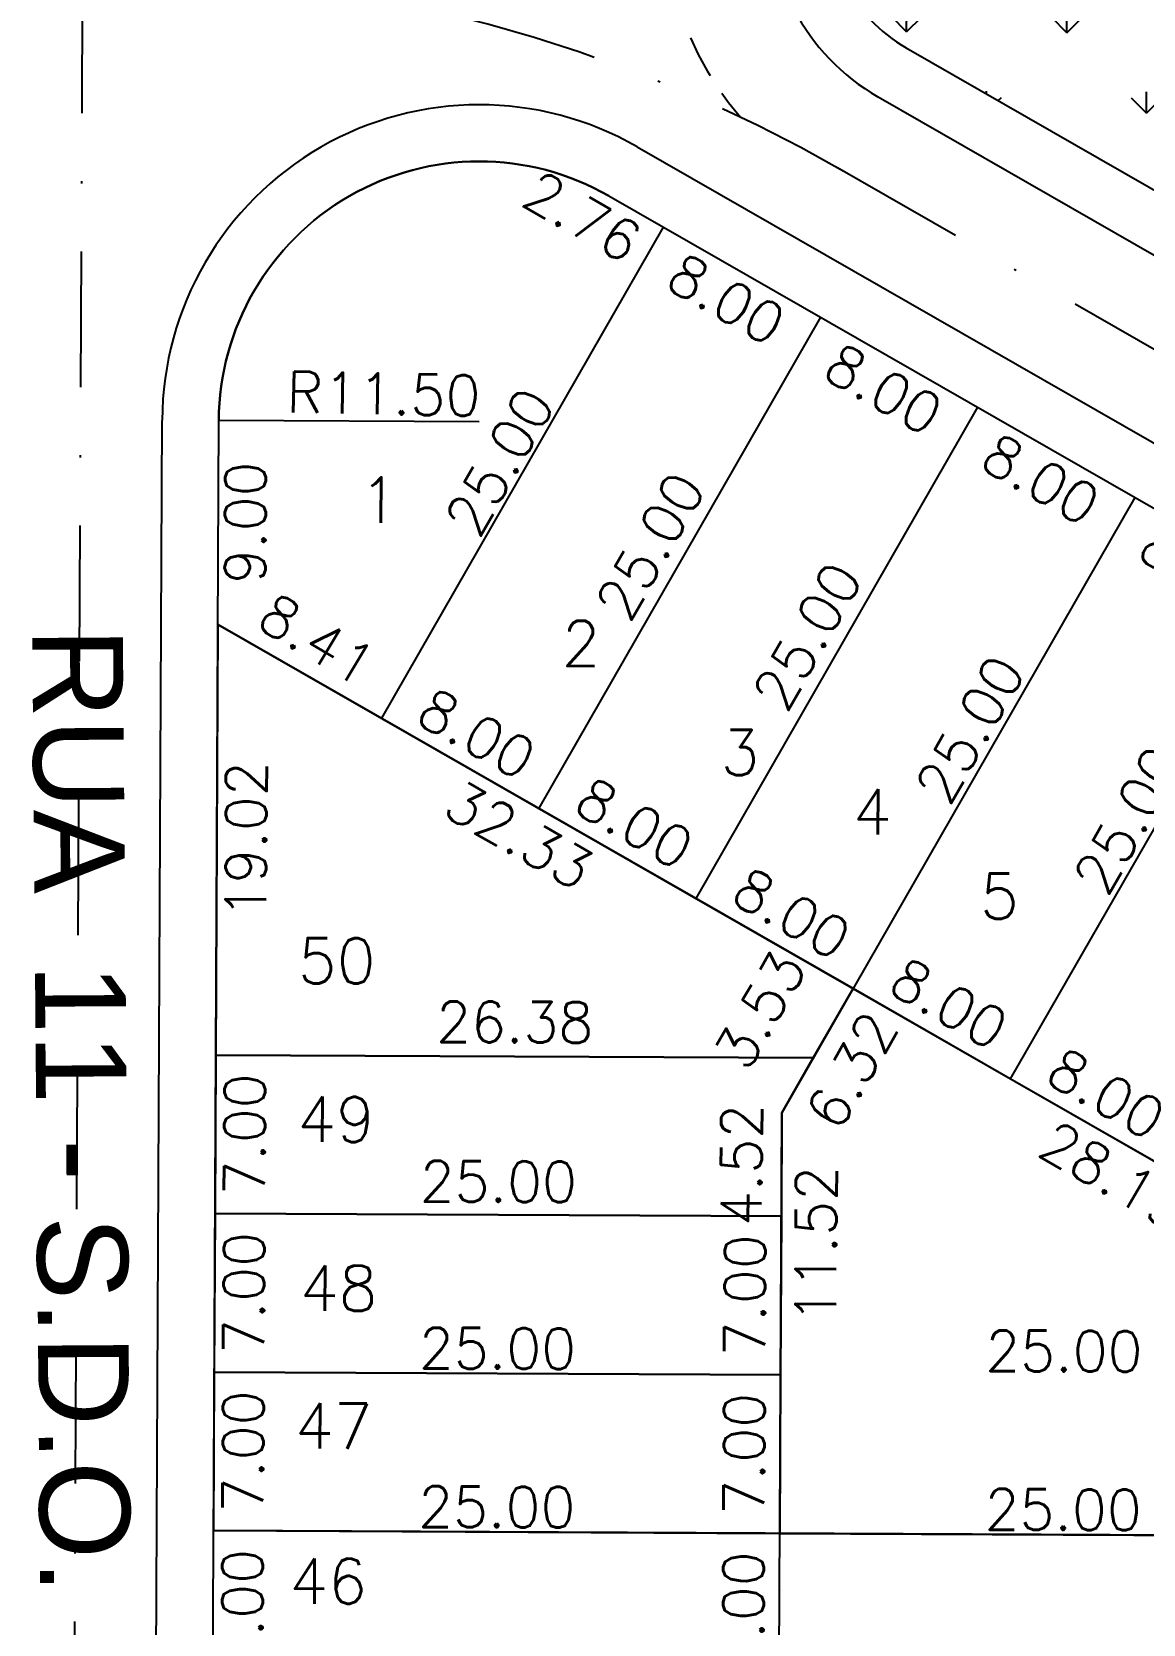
# Model space of a CAD drawing. Header units: millimetres. Extents: x -4430026 to 4783824, y 584 to 9593110.
# Drawn here: x 2245.4 to 2294.4, y 1645.1 to 1715.4 of the extents above; entities that cross this region are included whole.
import ezdxf
from ezdxf.enums import TextEntityAlignment as Align

# ---------------------------------------------------------------- set-up
doc = ezdxf.new("R2010")
doc.units = ezdxf.units.MM
doc.linetypes.add('DASHDOT', pattern=[1, 0.5, -0.25, 0, -0.25])
doc.linetypes.add('HIDDEN2', pattern=[0.1875, 0.125, -0.0625])
for name, color, linetype in [('BOUNDARY LOTES', 2, 'Continuous'), ('BOUNDARY VERDES', 92, 'Continuous'), ('Calçada', 1, 'Continuous'), ('Cota', 8, 'Continuous'), ('COTAS', 8, 'Continuous'), ('curvas', 4, 'Continuous'), ('Lotes', 2, 'Continuous'), ('Nomes de Ruas', 3, 'Continuous'), ('Numero de lotes', 5, 'Continuous'), ('Projeção', 8, 'HIDDEN2'), ('QUADRA', 4, 'Continuous')]:
    doc.layers.add(name, color=color, linetype=linetype)
doc.styles.add('arcad1', font='romans.shx')
doc.styles.add('ARIAL', font='arial.ttf', dxfattribs={"height": 0.25})
doc.styles.add('ROMANS', font='romans.shx')
doc.dimstyles.new('BOLA100', dxfattribs={"dimscale": 0, "dimtxt": 1.9, "dimasz": 0.18, "dimexe": 0.18, "dimexo": 0.063, "dimgap": 0, "dimtad": 1, "dimzin": 4, "dimdsep": 46, "dimtxsty": 'ROMANS', "dimcen": 0.09, "dimse1": 1, "dimse2": 1, "dimsd1": 1, "dimsd2": 1, "dimclrt": 256, "dimaunit": 1, "dimadec": 4, "dimazin": 0, "dimtfac": 1.2, "dimtix": 1, "dimtmove": 2, "dimatfit": 3, "dimfxl": 1, "dimtvp": 2, "dimtolj": 1, "dimtzin": 4, "dimarcsym": 0})
doc.dimstyles.get("Standard").update_dxf_attribs({"dimtxt": 0.18, "dimasz": 0.18, "dimexe": 0.18, "dimexo": 0.0625, "dimgap": 0.09, "dimtad": 0, "dimtih": 1, "dimtoh": 1, "dimdec": 4, "dimzin": 0, "dimdsep": 46, "dimtxsty": 'Standard', "dimcen": 0.09, "dimadec": 0, "dimazin": 0, "dimtfac": 1, "dimtdec": 4, "dimtofl": 0, "dimtmove": 0, "dimatfit": 3, "dimfxl": 1, "dimtolj": 1, "dimtzin": 0, "dimarcsym": 0})

# ---------------------------------------------------------------- blocks, each defined once
blk = doc.blocks.new('*D14070')
at = {"layer": 'DEFPOINTS', "color": 0, "linetype": 'ByBlock'}
for p in [(2247.539, 1697.383), (2246.633, 1506.112), (2248.635, 1506.103)]:
    blk.add_point(p, dxfattribs=at)
at = {"layer": 'COTAS', "linetype": 'ByBlock', "insert": (2248.138, 1601.743), "char_height": 1.9, "attachment_point": 5, "rotation": 89.72858, "style": 'ROMANS'}
blk.add_mtext('\\A1;191.27', dxfattribs=at)
blk = doc.blocks.new('*D14356')
at = {"layer": 'DEFPOINTS', "color": 0, "linetype": 'ByBlock'}
for p in [(2280.763, 1708.477), (2279.476, 1706.182), (2326.924, 1682.598)]:
    blk.add_point(p, dxfattribs=at)
at = {"layer": 'COTAS', "linetype": 'ByBlock', "insert": (2303.021, 1694.071), "char_height": 1.9, "attachment_point": 5, "rotation": 330.72385, "style": 'ROMANS'}
blk.add_mtext('\\A1;52.92', dxfattribs=at)
blk = doc.blocks.new('*D10527')
at = {"layer": 'DEFPOINTS', "color": 0}
for p in [(2273.346, 1706.643), (2260.908, 1684.956), (2262.948, 1683.787)]:
    blk.add_point(p, dxfattribs=at)
at = {"layer": 'Cota', "color": 41, "insert": (2266.043, 1696.421), "char_height": 1.8, "attachment_point": 5, "rotation": 60.16598, "style": 'ROMANS'}
blk.add_mtext('\\A1;25.00', dxfattribs=at)
blk = doc.blocks.new('*D10528')
at = {"layer": 'DEFPOINTS', "color": 0}
for p in [(2253.601, 1689.403), (2260.824, 1685.097), (2259.761, 1683.314)]:
    blk.add_point(p, dxfattribs=at)
at = {"layer": 'Cota', "color": 41, "insert": (2257.993, 1688.559), "char_height": 1.8, "attachment_point": 5, "rotation": 329.19887, "style": 'ROMANS'}
blk.add_mtext('\\A1;8.41', dxfattribs=at)
blk = doc.blocks.new('*D10529')
at = {"layer": 'DEFPOINTS', "color": 0}
for p in [(2260.824, 1685.097), (2267.764, 1681.118), (2266.749, 1679.311)]:
    blk.add_point(p, dxfattribs=at)
at = {"layer": 'Cota', "color": 41, "insert": (2265.026, 1684.409), "char_height": 1.8, "attachment_point": 5, "rotation": 330.66354, "style": 'ROMANS'}
blk.add_mtext('\\A1;8.00', dxfattribs=at)
blk = doc.blocks.new('*D10530')
at = {"layer": 'DEFPOINTS', "color": 0}
for p in [(2253.477, 1663.221), (2278.477, 1663.102), (2278.467, 1660.976)]:
    blk.add_point(p, dxfattribs=at)
at = {"layer": 'Cota', "color": 41, "insert": (2265.984, 1664.635), "char_height": 1.8, "attachment_point": 5, "rotation": 359.72858, "style": 'ROMANS'}
blk.add_mtext('\\A1;25.00', dxfattribs=at)
blk = doc.blocks.new('*D10531')
at = {"layer": 'DEFPOINTS', "color": 0}
for p in [(2267.764, 1681.118), (2274.704, 1677.138), (2273.673, 1675.34)]:
    blk.add_point(p, dxfattribs=at)
at = {"layer": 'COTAS', "color": 41, "insert": (2271.994, 1680.453), "char_height": 1.8, "attachment_point": 5, "rotation": 330.16598, "style": 'ROMANS'}
blk.add_mtext('\\A1;8.00', dxfattribs=at)
blk = doc.blocks.new('*D10532')
at = {"layer": 'DEFPOINTS', "color": 0}
for p in [(2274.704, 1677.138), (2281.643, 1673.158), (2280.613, 1671.36)]:
    blk.add_point(p, dxfattribs=at)
at = {"layer": 'COTAS', "color": 41, "insert": (2278.934, 1676.473), "char_height": 1.8, "attachment_point": 5, "rotation": 330.16598, "style": 'ROMANS'}
blk.add_mtext('\\A1;8.00', dxfattribs=at)
blk = doc.blocks.new('*D10533')
at = {"layer": 'DEFPOINTS', "color": 0}
for p in [(2281.643, 1673.158), (2288.583, 1669.178), (2287.552, 1667.38)]:
    blk.add_point(p, dxfattribs=at)
at = {"layer": 'COTAS', "color": 41, "insert": (2285.873, 1672.493), "char_height": 1.8, "attachment_point": 5, "rotation": 330.16598, "style": 'ROMANS'}
blk.add_mtext('\\A1;8.00', dxfattribs=at)
blk = doc.blocks.new('*D10534')
at = {"layer": 'DEFPOINTS', "color": 0}
for p in [(2288.583, 1669.178), (2295.523, 1665.198), (2294.492, 1663.4)]:
    blk.add_point(p, dxfattribs=at)
at = {"layer": 'COTAS', "color": 41, "insert": (2292.813, 1668.513), "char_height": 1.8, "attachment_point": 5, "rotation": 330.16598, "style": 'ROMANS'}
blk.add_mtext('\\A1;8.00', dxfattribs=at)
blk = doc.blocks.new('*D10538')
at = {"layer": 'DEFPOINTS', "color": 0}
for p in [(2253.6, 1689.24), (2253.51, 1670.221), (2258.4, 1670.197)]:
    blk.add_point(p, dxfattribs=at)
at = {"layer": 'COTAS', "color": 41, "insert": (2254.845, 1679.724), "char_height": 1.8, "attachment_point": 5, "rotation": 89.72858, "style": 'ROMANS'}
blk.add_mtext('\\A1;19.02', dxfattribs=at)
blk = doc.blocks.new('*D10539')
at = {"layer": 'DEFPOINTS', "color": 0}
for p in [(2253.51, 1670.221), (2253.477, 1663.221), (2258.367, 1663.198)]:
    blk.add_point(p, dxfattribs=at)
at = {"layer": 'COTAS', "color": 41, "insert": (2254.783, 1666.715), "char_height": 1.8, "attachment_point": 5, "rotation": 89.72858, "style": 'ROMANS'}
blk.add_mtext('\\A1;7.00', dxfattribs=at)
blk = doc.blocks.new('*D10540')
at = {"layer": 'DEFPOINTS', "color": 0}
for p in [(2253.477, 1663.221), (2253.444, 1656.221), (2258.333, 1656.198)]:
    blk.add_point(p, dxfattribs=at)
at = {"layer": 'COTAS', "color": 41, "insert": (2254.75, 1659.715), "char_height": 1.8, "attachment_point": 5, "rotation": 89.72858, "style": 'ROMANS'}
blk.add_mtext('\\A1;7.00', dxfattribs=at)
blk = doc.blocks.new('*D10541')
at = {"layer": 'DEFPOINTS', "color": 0}
for p in [(2253.444, 1656.221), (2253.411, 1649.221), (2258.3, 1649.198)]:
    blk.add_point(p, dxfattribs=at)
at = {"layer": 'COTAS', "color": 41, "insert": (2254.717, 1652.715), "char_height": 1.8, "attachment_point": 5, "rotation": 89.72858, "style": 'ROMANS'}
blk.add_mtext('\\A1;7.00', dxfattribs=at)
blk = doc.blocks.new('*D10542')
at = {"layer": 'DEFPOINTS', "color": 0}
for p in [(2253.411, 1649.221), (2253.378, 1642.221), (2258.267, 1642.198)]:
    blk.add_point(p, dxfattribs=at)
at = {"layer": 'COTAS', "color": 41, "insert": (2254.684, 1645.715), "char_height": 1.8, "attachment_point": 5, "rotation": 89.72858, "style": 'ROMANS'}
blk.add_mtext('\\A1;7.00', dxfattribs=at)
blk = doc.blocks.new('*D10559')
at = {"layer": 'DEFPOINTS', "color": 0}
for p in [(2253.6, 1689.24), (2281.643, 1673.158), (2279.124, 1668.764)]:
    blk.add_point(p, dxfattribs=at)
at = {"layer": 'COTAS', "color": 41, "insert": (2266.893, 1679.928), "char_height": 1.8, "attachment_point": 5, "rotation": 330.16598, "style": 'ROMANS'}
blk.add_mtext('\\A1;32.33', dxfattribs=at)
blk = doc.blocks.new('*D10560')
at = {"layer": 'DEFPOINTS', "color": 0}
for p in [(2253.51, 1670.221), (2279.887, 1670.096), (2279.878, 1668.014)]:
    blk.add_point(p, dxfattribs=at)
at = {"layer": 'COTAS', "color": 41, "insert": (2266.706, 1671.676), "char_height": 1.8, "attachment_point": 5, "rotation": 359.72858, "style": 'ROMANS'}
blk.add_mtext('\\A1;26.38', dxfattribs=at)
blk = doc.blocks.new('*D10561')
at = {"layer": 'DEFPOINTS', "color": 0}
for p in [(2281.643, 1673.158), (2286.277, 1670.5), (2278.498, 1667.674)]:
    blk.add_point(p, dxfattribs=at)
at = {"layer": 'COTAS', "color": 41, "insert": (2281.582, 1669.549), "char_height": 1.8, "attachment_point": 5, "rotation": 60.16598, "style": 'ROMANS'}
blk.add_mtext('\\A1;6.32', dxfattribs=at)
blk = doc.blocks.new('*D10562')
at = {"layer": 'DEFPOINTS', "color": 0}
for p in [(2281.681, 1673.224), (2306.093, 1659.136), (2303.55, 1654.728)]:
    blk.add_point(p, dxfattribs=at)
at = {"layer": 'COTAS', "color": 41, "insert": (2293.143, 1664.89), "char_height": 1.8, "attachment_point": 5, "rotation": 330.01166, "style": 'ROMANS'}
blk.add_mtext('\\A1;28.19', dxfattribs=at)
blk = doc.blocks.new('*D10563')
at = {"layer": 'DEFPOINTS', "color": 0}
for p in [(2278.498, 1667.623), (2278.477, 1663.102), (2280.299, 1663.094)]:
    blk.add_point(p, dxfattribs=at)
at = {"layer": 'COTAS', "color": 41, "insert": (2276.71, 1665.371), "char_height": 1.8, "attachment_point": 5, "rotation": 89.72858, "style": 'ROMANS'}
blk.add_mtext('\\A1;4.52', dxfattribs=at)
blk = doc.blocks.new('*D10564')
at = {"layer": 'DEFPOINTS', "color": 0}
for p in [(2278.498, 1667.623), (2278.444, 1656.102), (2283.578, 1656.078)]:
    blk.add_point(p, dxfattribs=at)
at = {"layer": 'COTAS', "color": 41, "insert": (2280.005, 1661.855), "char_height": 1.8, "attachment_point": 5, "rotation": 89.72858, "style": 'ROMANS'}
blk.add_mtext('\\A1;11.52', dxfattribs=at)
blk = doc.blocks.new('*D10565')
at = {"layer": 'DEFPOINTS', "color": 0}
for p in [(2278.477, 1663.102), (2278.444, 1656.102), (2280.449, 1656.093)]:
    blk.add_point(p, dxfattribs=at)
at = {"layer": 'COTAS', "color": 41, "insert": (2276.865, 1659.61), "char_height": 1.8, "attachment_point": 5, "rotation": 89.72858, "style": 'ROMANS'}
blk.add_mtext('\\A1;7.00', dxfattribs=at)
blk = doc.blocks.new('*D10566')
at = {"layer": 'DEFPOINTS', "color": 0}
for p in [(2278.444, 1656.102), (2278.41, 1649.102), (2280.415, 1649.093)]:
    blk.add_point(p, dxfattribs=at)
at = {"layer": 'COTAS', "color": 41, "insert": (2276.832, 1652.61), "char_height": 1.8, "attachment_point": 5, "rotation": 89.72858, "style": 'ROMANS'}
blk.add_mtext('\\A1;7.00', dxfattribs=at)
blk = doc.blocks.new('*D10567')
at = {"layer": 'DEFPOINTS', "color": 0}
for p in [(2278.41, 1649.102), (2278.377, 1642.103), (2280.382, 1642.093)]:
    blk.add_point(p, dxfattribs=at)
at = {"layer": 'COTAS', "color": 41, "insert": (2276.799, 1645.61), "char_height": 1.8, "attachment_point": 5, "rotation": 89.72858, "style": 'ROMANS'}
blk.add_mtext('\\A1;7.00', dxfattribs=at)
blk = doc.blocks.new('*D10621')
at = {"layer": 'DEFPOINTS', "color": 0}
for p in [(2253.406, 1648.202), (2278.406, 1648.084), (2278.399, 1646.608)]:
    blk.add_point(p, dxfattribs=at)
at = {"layer": 'Cota', "color": 41, "insert": (2265.916, 1650.267), "char_height": 1.8, "attachment_point": 5, "rotation": 359.72858, "style": 'ROMANS'}
blk.add_mtext('\\A1;25.00', dxfattribs=at)
blk = doc.blocks.new('*D10622')
at = {"layer": 'DEFPOINTS', "color": 0}
for p in [(2278.406, 1648.084), (2303.405, 1647.965), (2303.398, 1646.49)]:
    blk.add_point(p, dxfattribs=at)
at = {"layer": 'Cota', "color": 41, "insert": (2290.916, 1650.149), "char_height": 1.8, "attachment_point": 5, "rotation": 359.72858, "style": 'ROMANS'}
blk.add_mtext('\\A1;25.00', dxfattribs=at)
blk = doc.blocks.new('*D10623')
at = {"layer": 'DEFPOINTS', "color": 0}
for p in [(2253.439, 1655.202), (2278.439, 1655.084), (2278.432, 1653.608)]:
    blk.add_point(p, dxfattribs=at)
at = {"layer": 'Cota', "color": 41, "insert": (2265.949, 1657.267), "char_height": 1.8, "attachment_point": 5, "rotation": 359.72858, "style": 'ROMANS'}
blk.add_mtext('\\A1;25.00', dxfattribs=at)
blk = doc.blocks.new('*D10624')
at = {"layer": 'DEFPOINTS', "color": 0}
for p in [(2278.439, 1655.084), (2303.439, 1654.965), (2303.432, 1653.49)]:
    blk.add_point(p, dxfattribs=at)
at = {"layer": 'Cota', "color": 41, "insert": (2290.949, 1657.149), "char_height": 1.8, "attachment_point": 5, "rotation": 359.72858, "style": 'ROMANS'}
blk.add_mtext('\\A1;25.00', dxfattribs=at)
blk = doc.blocks.new('*D10731')
at = {"layer": 'DEFPOINTS', "color": 0}
for p in [(2273.261, 1706.784), (2280.201, 1702.804), (2277.725, 1698.487)]:
    blk.add_point(p, dxfattribs=at)
at = {"layer": 'COTAS', "color": 41, "insert": (2276.046, 1703.6), "char_height": 1.8, "attachment_point": 5, "rotation": 330.16598, "style": 'ROMANS'}
blk.add_mtext('\\A1;8.00', dxfattribs=at)
blk = doc.blocks.new('*D10732')
at = {"layer": 'DEFPOINTS', "color": 0}
for p in [(2280.201, 1702.804), (2287.141, 1698.824), (2284.665, 1694.507)]:
    blk.add_point(p, dxfattribs=at)
at = {"layer": 'COTAS', "color": 41, "insert": (2282.986, 1699.62), "char_height": 1.8, "attachment_point": 5, "rotation": 330.16598, "style": 'ROMANS'}
blk.add_mtext('\\A1;8.00', dxfattribs=at)
blk = doc.blocks.new('*D10733')
at = {"layer": 'DEFPOINTS', "color": 0}
for p in [(2287.141, 1698.824), (2294.081, 1694.844), (2291.605, 1690.527)]:
    blk.add_point(p, dxfattribs=at)
at = {"layer": 'COTAS', "color": 41, "insert": (2289.926, 1695.64), "char_height": 1.8, "attachment_point": 5, "rotation": 330.16598, "style": 'ROMANS'}
blk.add_mtext('\\A1;8.00', dxfattribs=at)
blk = doc.blocks.new('*D10734')
at = {"layer": 'DEFPOINTS', "color": 0}
for p in [(2294.081, 1694.844), (2301.02, 1690.865), (2298.544, 1686.547)]:
    blk.add_point(p, dxfattribs=at)
at = {"layer": 'COTAS', "color": 41, "insert": (2296.865, 1691.66), "char_height": 1.8, "attachment_point": 5, "rotation": 330.16598, "style": 'ROMANS'}
blk.add_mtext('\\A1;8.00', dxfattribs=at)
blk = doc.blocks.new('*D10736')
at = {"layer": 'DEFPOINTS', "color": 0}
for p in [(2253.643, 1698.238), (2253.6, 1689.24), (2258.391, 1689.218)]:
    blk.add_point(p, dxfattribs=at)
at = {"layer": 'COTAS', "color": 41, "insert": (2254.812, 1693.733), "char_height": 1.8, "attachment_point": 5, "rotation": 89.72858, "style": 'ROMANS'}
blk.add_mtext('\\A1;9.00', dxfattribs=at)
blk = doc.blocks.new('*D10737')
at = {"layer": 'DEFPOINTS', "color": 0}
for p in [(2280.201, 1702.804), (2282.035, 1701.752), (2267.764, 1681.118)]:
    blk.add_point(p, dxfattribs=at)
at = {"layer": 'COTAS', "color": 41, "insert": (2272.694, 1692.7), "char_height": 1.8, "attachment_point": 5, "rotation": 60.16598, "style": 'ROMANS'}
blk.add_mtext('\\A1;25.00', dxfattribs=at)
blk = doc.blocks.new('*D10738')
at = {"layer": 'DEFPOINTS', "color": 0}
for p in [(2287.141, 1698.824), (2288.968, 1697.777), (2274.704, 1677.138)]:
    blk.add_point(p, dxfattribs=at)
at = {"layer": 'COTAS', "color": 41, "insert": (2279.626, 1688.724), "char_height": 1.8, "attachment_point": 5, "rotation": 60.16598, "style": 'ROMANS'}
blk.add_mtext('\\A1;25.00', dxfattribs=at)
blk = doc.blocks.new('*D10739')
at = {"layer": 'DEFPOINTS', "color": 0}
for p in [(2294.081, 1694.844), (2281.643, 1673.158), (2283.708, 1671.973)]:
    blk.add_point(p, dxfattribs=at)
at = {"layer": 'COTAS', "color": 41, "insert": (2286.804, 1684.608), "char_height": 1.8, "attachment_point": 5, "rotation": 60.16598, "style": 'ROMANS'}
blk.add_mtext('\\A1;25.00', dxfattribs=at)
blk = doc.blocks.new('*D10740')
at = {"layer": 'DEFPOINTS', "color": 0}
for p in [(2301.02, 1690.865), (2303.125, 1689.658), (2288.583, 1669.178)]:
    blk.add_point(p, dxfattribs=at)
at = {"layer": 'COTAS', "color": 41, "insert": (2293.783, 1680.605), "char_height": 1.8, "attachment_point": 5, "rotation": 60.16598, "style": 'ROMANS'}
blk.add_mtext('\\A1;25.00', dxfattribs=at)
blk = doc.blocks.new('*D8634')
at = {"layer": 'DEFPOINTS', "color": 0, "linetype": 'ByBlock'}
for p in [(2280.763, 1708.477), (2279.476, 1706.182), (2326.924, 1682.598)]:
    blk.add_point(p, dxfattribs=at)
at = {"layer": 'COTAS', "linetype": 'ByBlock', "insert": (2303.021, 1694.071), "char_height": 1.9, "attachment_point": 5, "rotation": 330.72385, "style": 'ROMANS'}
blk.add_mtext('\\A1;52.92', dxfattribs=at)
blk = doc.blocks.new('*D8776')
at = {"layer": 'DEFPOINTS', "color": 0}
for p in [(2274.704, 1677.138), (2281.643, 1673.158), (2280.613, 1671.36)]:
    blk.add_point(p, dxfattribs=at)
at = {"layer": 'COTAS', "color": 41, "insert": (2278.934, 1676.473), "char_height": 1.8, "attachment_point": 5, "rotation": 330.16598, "style": 'ROMANS'}
blk.add_mtext('\\A1;8.00', dxfattribs=at)
blk = doc.blocks.new('*D8784')
at = {"layer": 'DEFPOINTS', "color": 0}
for p in [(2273.261, 1706.784), (2280.201, 1702.804), (2277.725, 1698.487)]:
    blk.add_point(p, dxfattribs=at)
at = {"layer": 'COTAS', "color": 41, "insert": (2276.046, 1703.6), "char_height": 1.8, "attachment_point": 5, "rotation": 330.16598, "style": 'ROMANS'}
blk.add_mtext('\\A1;8.00', dxfattribs=at)
blk = doc.blocks.new('*D8785')
at = {"layer": 'DEFPOINTS', "color": 0}
for p in [(2280.201, 1702.804), (2287.141, 1698.824), (2284.665, 1694.507)]:
    blk.add_point(p, dxfattribs=at)
at = {"layer": 'COTAS', "color": 41, "insert": (2282.986, 1699.62), "char_height": 1.8, "attachment_point": 5, "rotation": 330.16598, "style": 'ROMANS'}
blk.add_mtext('\\A1;8.00', dxfattribs=at)
blk = doc.blocks.new('*D8786')
at = {"layer": 'DEFPOINTS', "color": 0}
for p in [(2287.141, 1698.824), (2294.081, 1694.844), (2291.605, 1690.527)]:
    blk.add_point(p, dxfattribs=at)
at = {"layer": 'COTAS', "color": 41, "insert": (2289.926, 1695.64), "char_height": 1.8, "attachment_point": 5, "rotation": 330.16598, "style": 'ROMANS'}
blk.add_mtext('\\A1;8.00', dxfattribs=at)
blk = doc.blocks.new('*D8787')
at = {"layer": 'DEFPOINTS', "color": 0}
for p in [(2294.081, 1694.844), (2301.02, 1690.865), (2298.544, 1686.547)]:
    blk.add_point(p, dxfattribs=at)
at = {"layer": 'COTAS', "color": 41, "insert": (2296.865, 1691.66), "char_height": 1.8, "attachment_point": 5, "rotation": 330.16598, "style": 'ROMANS'}
blk.add_mtext('\\A1;8.00', dxfattribs=at)
blk = doc.blocks.new('*D8789')
at = {"layer": 'DEFPOINTS', "color": 0}
for p in [(2287.141, 1698.824), (2288.968, 1697.777), (2274.704, 1677.138)]:
    blk.add_point(p, dxfattribs=at)
at = {"layer": 'COTAS', "color": 41, "insert": (2279.626, 1688.724), "char_height": 1.8, "attachment_point": 5, "rotation": 60.16598, "style": 'ROMANS'}
blk.add_mtext('\\A1;25.00', dxfattribs=at)
blk = doc.blocks.new('*D8790')
at = {"layer": 'DEFPOINTS', "color": 0}
for p in [(2294.081, 1694.844), (2281.643, 1673.158), (2283.708, 1671.973)]:
    blk.add_point(p, dxfattribs=at)
at = {"layer": 'COTAS', "color": 41, "insert": (2286.804, 1684.608), "char_height": 1.8, "attachment_point": 5, "rotation": 60.16598, "style": 'ROMANS'}
blk.add_mtext('\\A1;25.00', dxfattribs=at)

msp = doc.modelspace()

# ---------------------------------------------------------------- hatches: boundary and pattern name
at = {"layer": 'BOUNDARY VERDES'}
h = msp.add_hatch(dxfattribs=at)
h.set_pattern_fill('GRASS', color=256, scale=5, angle=-0.27142, style=0)
h.set_pattern_definition([(89.7286, (2280.2837, 1676.5235), (-3.518746, 3.55224), [0.9375, -6.13357]), (44.7286, (2280.2837, 1676.5235), (-3.51875, 3.55224), [0.9375, -4.0625]), (134.7286, (2280.2837, 1676.5235), (-3.55224, -3.51875), [0.9375, -4.0625])])
edge = h.paths.add_edge_path()
edge.add_arc((2287.468, 1720.77), 7, 109.51271, 240.16598)
edge.add_line((2283.986, 1714.698), (2338.616, 1683.367))
edge.add_arc((2366.084, 1731.263), 55.213, 240.16598, 283.36439)
edge.add_arc((2356.194, 1772.891), 98, 283.36439, 308.21331)
edge.add_arc((2313.635, 1826.948), 166.8, 308.21331, 330.26634)
edge.add_arc((2455.869, 1745.709), 3, 330.26634, 424.83759)
edge.add_arc((2402.083, 1631.213), 129.5, 64.83759, 109.22354)
edge.add_arc((7498.464, -12984.26), 15608.038, 109.2235427, 109.5127115)

# ---------------------------------------------------------------- linework, layer by layer
at = {"layer": 'BOUNDARY LOTES', "elevation": 2.439}
for points in [[(2253.6, 1689.24), (2253.51, 1670.221), (2279.887, 1670.096), (2281.643, 1673.158), (2253.6, 1689.24)], [(2279.887, 1670.096), (2253.51, 1670.221), (2253.477, 1663.221), (2278.477, 1663.102), (2278.498, 1667.674), (2279.887, 1670.096)]]:
    msp.add_lwpolyline(points, dxfattribs=at)
msp.add_lwpolyline([(2305.497, 1658.097), (2306.093, 1659.136), (2295.523, 1665.198), (2288.583, 1669.178), (2281.643, 1673.158), (2279.887, 1670.096), (2278.498, 1667.674), (2278.477, 1663.102), (2278.444, 1656.102), (2278.41, 1649.102), (2303.41, 1648.984), (2303.417, 1650.361, -0.129711)], format="xyb", close=True, dxfattribs=at)
for points in [[(2278.498, 1667.674), (2279.887, 1670.096), (2253.51, 1670.221), (2253.477, 1663.221), (2278.477, 1663.102)], [(2278.477, 1663.102), (2253.477, 1663.221), (2253.444, 1656.221), (2278.444, 1656.102)], [(2278.444, 1656.102), (2253.444, 1656.221), (2253.411, 1649.221), (2278.41, 1649.102)]]:
    msp.add_lwpolyline(points, close=True, dxfattribs=at)
at = {"layer": 'Calçada'}
for p, q in [((2282.742, 1712.529, 2.439), (2337.373, 1681.199, 2.439)), ((2282.742, 1712.529, 2.439), (2337.373, 1681.199, 2.439)), ((2272.108, 1710.328, 2.439), (2316.738, 1684.733, 2.439)), ((2272.108, 1710.328, 2.439), (2316.738, 1684.733, 2.439)), ((2250.279, 1515.797, 2.439), (2251.143, 1698.249, 2.439))]:
    msp.add_line(p, q, dxfattribs=at)
for centre, radius, start, end in [((2287.468, 1720.77, 2.439), 9.5, 109.51271, 240.16598), ((2287.468, 1720.77, 2.439), 9.5, 109.51271, 240.16598), ((2265.143, 1698.183, 2.439), 14, 60.16598, 179.72858)]:
    msp.add_arc(centre, radius, start, end, dxfattribs=at)
at = {"layer": 'COTAS', "linetype": 'ByBlock'}
msp.add_line((2265.143, 1698.183, 2.439), (2253.643, 1698.238, 2.439), dxfattribs=at)
at = {"layer": 'curvas'}
msp.add_arc((2265.143, 1698.183, 2.439), 11.5, 60.16598, 179.72858, dxfattribs=at)
at = {"layer": 'Lotes'}
for p, q in [((2273.261, 1706.784, 2.439), (2260.824, 1685.097, 2.439)), ((2280.201, 1702.804, 2.439), (2267.764, 1681.118, 2.439)), ((2287.141, 1698.824, 2.439), (2274.704, 1677.138, 2.439)), ((2287.141, 1698.824, 2.439), (2274.704, 1677.138, 2.439)), ((2294.081, 1694.844, 2.439), (2278.498, 1667.674, 2.439)), ((2301.02, 1690.865, 2.439), (2288.583, 1669.178, 2.439)), ((2253.6, 1689.24, 2.439), (2306.093, 1659.136, 2.439)), ((2279.887, 1670.096, 2.439), (2253.51, 1670.221, 2.439)), ((2277.763, 1512.394, 2.439), (2278.498, 1667.674, 2.439)), ((2278.477, 1663.102, 2.439), (2253.477, 1663.221, 2.439)), ((2278.444, 1656.102, 2.439), (2253.444, 1656.221, 2.439)), ((2303.41, 1648.984, 2.439), (2253.411, 1649.221, 2.439)), ((2278.513, 1646.567, 2.439), (2278.513, 1646.567, 2.439))]:
    msp.add_line(p, q, dxfattribs=at)
at = {"layer": 'Projeção', "linetype": 'DASHDOT', "ltscale": 12}
for p, q in [((2246.633, 1506.112, 2.439), (2247.633, 1717.226, 2.439)), ((2280.951, 1709.406, 2.439), (2335.582, 1678.076, 2.439)), ((2280.951, 1709.406, 2.439), (2335.582, 1678.076, 2.439))]:
    msp.add_line(p, q, dxfattribs=at)
at = {"layer": 'Projeção', "ltscale": 15}
msp.add_arc((2286.585, 1720.311, 2.439), 13.173, 105.22329, 221.23187, dxfattribs=at)
msp.add_arc((2286.585, 1720.311, 2.439), 13.173, 105.22329, 221.23187, dxfattribs=at)
at = {"layer": 'Projeção', "linetype": 'DASHDOT', "ltscale": 12}
msp.add_arc((2248.376, 1652.004, 2.439), 66, 60.16598, 89.72858, dxfattribs=at)
msp.add_arc((2248.376, 1652.004, 2.439), 66, 60.16598, 89.72858, dxfattribs=at)
at = {"layer": 'QUADRA', "elevation": 2.439}
msp.add_lwpolyline([(2285.13, 1727.368, 0.641085), (2283.986, 1714.698), (2338.616, 1683.367, 0.190753), (2378.846, 1677.545, 0.108851), (2416.816, 1695.891, 0.096523), (2458.474, 1744.221, 0.437779), (2457.145, 1748.424, 0.196129), (2359.445, 1753.492, 0.001262)], format="xyb", close=True, dxfattribs=at)
msp.add_lwpolyline([(2285.13, 1727.368, 0.641085), (2283.986, 1714.698), (2338.616, 1683.367, 0.190753), (2378.846, 1677.545, 0.108851), (2416.816, 1695.891, 0.096523), (2458.474, 1744.221, 0.437779), (2457.145, 1748.424, 0.196129), (2359.445, 1753.492, 0.001262)], format="xyb", close=True, dxfattribs=at)
for points in [[(2253.643, 1698.238, -0.574808), (2270.864, 1708.159), (2318.53, 1680.823), (2305.497, 1658.097, 0.129711), (2303.417, 1650.361), (2302.764, 1512.539), (2252.762, 1512.248), (2253.643, 1698.238)], [(2270.864, 1708.159), (2318.53, 1680.823), (2305.497, 1658.097, 0.129711), (2303.417, 1650.361), (2302.764, 1512.539), (2252.762, 1512.248), (2253.643, 1698.238)]]:
    msp.add_lwpolyline(points, format="xyb", dxfattribs=at)

# ---------------------------------------------------------------- texts
at = {"layer": 'COTAS', "color": 41, "char_height": 1.8, "attachment_point": 5, "style": 'ROMANS'}
for s, insert, rotation in [('\\A1;2.76', (2269.696, 1707.241, 2.439), 330.16598), ('\\A1;2.76', (2269.696, 1707.241, 2.439), 330.16598), ('R11.50', (2260.917, 1699.419, 2.439), 358.82963), ('\\A1;3.53', (2277.548, 1672.213, 2.439), 60.16598)]:
    msp.add_mtext(s, dxfattribs=dict(at, insert=insert, rotation=rotation))
at = {"layer": 'Nomes de Ruas', "extrusion": (0.018825, 0.084574, 0.996239), "style": 'ARIAL'}
msp.add_text('RUA  11 - S.D.O.', height=4, rotation=102.96746, dxfattribs=at).set_placement((-1824.781, -2128.356, 187.552))
msp.add_text('RUA  11 - S.D.O.', height=4, rotation=102.96746, dxfattribs=at).set_placement((-1824.781, -2128.356, 187.552))
at = {"layer": 'Numero de lotes', "style": 'arcad1'}
for s, p in [('1', (2260.721, 1694.726, 2.439)), ('2', (2269.636, 1688.4, 2.439)), ('3', (2276.651, 1683.581, 2.439)), ('3', (2276.651, 1683.581, 2.439)), ('4', (2282.489, 1680.963, 2.439)), ('4', (2282.489, 1680.963, 2.439)), ('5', (2288.104, 1677.237, 2.439)), ('5', (2288.104, 1677.237, 2.439)), ('50', (2258.85, 1674.382, 2.439)), ('49', (2258.817, 1667.382, 2.439)), ('48', (2258.934, 1659.926, 2.439)), ('47', (2258.711, 1653.843, 2.439)), ('46', (2258.47, 1646.989, 2.439))]:
    msp.add_text(s, height=2, rotation=359.72858, dxfattribs=at).set_placement(p, align=Align.MIDDLE_CENTER)

# ---------------------------------------------------------------- dimensions: what is measured, and where the dimension line sits
at = {"layer": 'Cota'}
for p1, p2, distance, picture, middle in [((2273.346, 1706.643, 2.439), (2260.908, 1684.956, 2.439), 2.351, '*D10527', (2266.043, 1696.421, 2.439)), ((2253.601, 1689.403, 2.439), (2260.824, 1685.097, 2.439), -2.076, '*D10528', (2257.993, 1688.559, 2.439)), ((2253.477, 1663.221, 2.439), (2278.477, 1663.102, 2.439), -2.127, '*D10530', (2265.984, 1664.635, 2.439)), ((2253.439, 1655.202, 2.439), (2278.439, 1655.084, 2.439), -1.476, '*D10623', (2265.949, 1657.267, 2.439)), ((2253.406, 1648.202, 2.439), (2278.406, 1648.084, 2.439), -1.476, '*D10621', (2265.916, 1650.267, 2.439))]:
    dim = msp.add_aligned_dim(p1=p1, p2=p2, distance=distance, dimstyle='Standard', override={"dimtxt": 1.8, "dimexo": 0.063, "dimgap": 0, "dimtih": 0, "dimtoh": 0, "dimdec": 2, "dimzin": 4, "dimtxsty": 'ROMANS', "dimse1": 1, "dimse2": 1, "dimsd1": 1, "dimsd2": 1, "dimclrt": 41, "dimtfac": 1.2, "dimtdec": 2, "dimtix": 1, "dimtofl": 1, "dimtmove": 2, "dimfxl": 0.18, "dimfxlon": 1, "dimtvp": 2, "dimtzin": 4}, dxfattribs=at)
    dim.commit()
    dim.dimension.update_dxf_attribs({"geometry": picture, "text_midpoint": middle})
for base, p1, p2, angle, picture, middle in [((2266.749, 1679.311, 2.439), (2260.824, 1685.097, 2.439), (2267.764, 1681.118, 2.439), 150.66354, '*D10529', (2265.026, 1684.409, 2.439)), ((2303.432, 1653.49, 2.439), (2278.439, 1655.084, 2.439), (2303.439, 1654.965, 2.439), 179.72858, '*D10624', (2290.949, 1657.149, 2.439)), ((2303.398, 1646.49, 2.439), (2278.406, 1648.084, 2.439), (2303.405, 1647.965, 2.439), 179.72858, '*D10622', (2290.916, 1650.149, 2.439))]:
    dim = msp.add_linear_dim(base=base, p1=p1, p2=p2, angle=angle, dimstyle='Standard', override={"dimtxt": 1.8, "dimexo": 0.063, "dimgap": 0, "dimtih": 0, "dimtoh": 0, "dimdec": 2, "dimzin": 4, "dimtxsty": 'ROMANS', "dimse1": 1, "dimse2": 1, "dimsd1": 1, "dimsd2": 1, "dimclrt": 41, "dimtfac": 1.2, "dimtdec": 2, "dimtix": 1, "dimtofl": 1, "dimtmove": 2, "dimfxl": 0.18, "dimfxlon": 1, "dimtvp": 2, "dimtzin": 4}, dxfattribs=at)
    dim.commit()
    dim.dimension.update_dxf_attribs({"geometry": picture, "text_midpoint": middle})
at = {"layer": 'COTAS', "linetype": 'ByBlock'}
for p1, p2, distance, picture, middle in [((2326.924, 1682.598, 2.439), (2280.763, 1708.477, 2.439), 2.631, '*D14356', (2303.021, 1694.071, 2.439)), ((2326.924, 1682.598, 2.439), (2280.763, 1708.477, 2.439), 2.631, '*D8634', (2303.021, 1694.071, 2.439)), ((2247.539, 1697.383, 2.439), (2246.633, 1506.112, 2.439), 2.002, '*D14070', (2248.138, 1601.743, 2.439))]:
    dim = msp.add_aligned_dim(p1=p1, p2=p2, distance=distance, dimstyle='BOLA100', override={"dimscale": 1, "dimfxl": 0.18}, dxfattribs=at)
    dim.commit()
    dim.dimension.update_dxf_attribs({"geometry": picture, "text_midpoint": middle})
at = {"layer": 'COTAS'}
for base, p1, p2, angle, picture, middle in [((2277.725, 1698.487, 2.439), (2273.261, 1706.784, 2.439), (2280.201, 1702.804, 2.439), 150.16598, '*D10731', (2276.046, 1703.6, 2.439)), ((2277.725, 1698.487, 2.439), (2273.261, 1706.784, 2.439), (2280.201, 1702.804, 2.439), 150.16598, '*D8784', (2276.046, 1703.6, 2.439)), ((2284.665, 1694.507, 2.439), (2280.201, 1702.804, 2.439), (2287.141, 1698.824, 2.439), 150.16598, '*D10732', (2282.986, 1699.62, 2.439)), ((2284.665, 1694.507, 2.439), (2280.201, 1702.804, 2.439), (2287.141, 1698.824, 2.439), 150.16598, '*D8785', (2282.986, 1699.62, 2.439)), ((2291.605, 1690.527, 2.439), (2287.141, 1698.824, 2.439), (2294.081, 1694.844, 2.439), 150.16598, '*D10733', (2289.926, 1695.64, 2.439)), ((2291.605, 1690.527, 2.439), (2287.141, 1698.824, 2.439), (2294.081, 1694.844, 2.439), 150.16598, '*D8786', (2289.926, 1695.64, 2.439)), ((2258.391, 1689.218, 2.439), (2253.643, 1698.238, 2.439), (2253.6, 1689.24, 2.439), 89.72858, '*D10736', (2254.812, 1693.733, 2.439)), ((2298.544, 1686.547, 2.439), (2294.081, 1694.844, 2.439), (2301.02, 1690.865, 2.439), 150.16598, '*D10734', (2296.865, 1691.66, 2.439)), ((2298.544, 1686.547, 2.439), (2294.081, 1694.844, 2.439), (2301.02, 1690.865, 2.439), 150.16598, '*D8787', (2296.865, 1691.66, 2.439)), ((2258.4, 1670.197, 2.439), (2253.6, 1689.24, 2.439), (2253.51, 1670.221, 2.439), 89.72858, '*D10538', (2254.845, 1679.724, 2.439)), ((2280.613, 1671.36, 2.439), (2274.704, 1677.138, 2.439), (2281.643, 1673.158, 2.439), 150.16598, '*D10532', (2278.934, 1676.473, 2.439)), ((2280.613, 1671.36, 2.439), (2274.704, 1677.138, 2.439), (2281.643, 1673.158, 2.439), 150.16598, '*D8776', (2278.934, 1676.473, 2.439)), ((2287.552, 1667.38, 2.439), (2281.643, 1673.158, 2.439), (2288.583, 1669.178, 2.439), 150.16598, '*D10533', (2285.873, 1672.493, 2.439)), ((2279.878, 1668.014, 2.439), (2253.51, 1670.221, 2.439), (2279.887, 1670.096, 2.439), 359.72858, '*D10560', (2266.706, 1671.676, 2.439)), ((2294.492, 1663.4, 2.439), (2288.583, 1669.178, 2.439), (2295.523, 1665.198, 2.439), 150.16598, '*D10534', (2292.813, 1668.513, 2.439)), ((2258.367, 1663.198, 2.439), (2253.51, 1670.221, 2.439), (2253.477, 1663.221, 2.439), 89.72858, '*D10539', (2254.783, 1666.715, 2.439)), ((2280.299, 1663.094, 2.439), (2278.498, 1667.623, 2.439), (2278.477, 1663.102, 2.439), 89.72858, '*D10563', (2276.71, 1665.371, 2.439)), ((2283.578, 1656.078, 2.439), (2278.498, 1667.623, 2.439), (2278.444, 1656.102, 2.439), 89.72858, '*D10564', (2280.005, 1661.855, 2.439)), ((2258.333, 1656.198, 2.439), (2253.477, 1663.221, 2.439), (2253.444, 1656.221, 2.439), 89.72858, '*D10540', (2254.75, 1659.715, 2.439)), ((2280.449, 1656.093, 2.439), (2278.477, 1663.102, 2.439), (2278.444, 1656.102, 2.439), 89.72858, '*D10565', (2276.865, 1659.61, 2.439)), ((2258.3, 1649.198, 2.439), (2253.444, 1656.221, 2.439), (2253.411, 1649.221, 2.439), 89.72858, '*D10541', (2254.717, 1652.715, 2.439)), ((2280.415, 1649.093, 2.439), (2278.444, 1656.102, 2.439), (2278.41, 1649.102, 2.439), 89.72858, '*D10566', (2276.832, 1652.61, 2.439)), ((2258.267, 1642.198, 2.439), (2253.411, 1649.221, 2.439), (2253.378, 1642.221, 2.439), 89.72858, '*D10542', (2254.684, 1645.715, 2.439)), ((2280.382, 1642.093, 2.439), (2278.41, 1649.102, 2.439), (2278.377, 1642.103, 2.439), 89.72858, '*D10567', (2276.799, 1645.61, 2.439))]:
    dim = msp.add_linear_dim(base=base, p1=p1, p2=p2, angle=angle, dimstyle='Standard', override={"dimtxt": 1.8, "dimexo": 0.063, "dimgap": 0, "dimtih": 0, "dimtoh": 0, "dimdec": 2, "dimzin": 4, "dimtxsty": 'ROMANS', "dimse1": 1, "dimse2": 1, "dimsd1": 1, "dimsd2": 1, "dimclrt": 41, "dimtfac": 1.2, "dimtdec": 2, "dimtix": 1, "dimtofl": 1, "dimtmove": 2, "dimfxl": 0.18, "dimfxlon": 1, "dimtvp": 2, "dimtzin": 4}, dxfattribs=at)
    dim.commit()
    dim.dimension.update_dxf_attribs({"geometry": picture, "text_midpoint": middle})
for p1, p2, distance, picture, middle in [((2267.764, 1681.118, 2.439), (2280.201, 1702.804, 2.439), -2.114, '*D10737', (2272.694, 1692.7, 2.439)), ((2274.704, 1677.138, 2.439), (2287.141, 1698.824, 2.439), -2.106, '*D10738', (2279.626, 1688.724, 2.439)), ((2274.704, 1677.138, 2.439), (2287.141, 1698.824, 2.439), -2.106, '*D8789', (2279.626, 1688.724, 2.439)), ((2294.081, 1694.844, 2.439), (2281.643, 1673.158, 2.439), 2.38, '*D10739', (2286.804, 1684.608, 2.439)), ((2294.081, 1694.844, 2.439), (2281.643, 1673.158, 2.439), 2.38, '*D8790', (2286.804, 1684.608, 2.439)), ((2288.583, 1669.178, 2.439), (2301.02, 1690.865, 2.439), -2.426, '*D10740', (2293.783, 1680.605, 2.439)), ((2253.6, 1689.24, 2.439), (2281.643, 1673.158, 2.439), -5.065, '*D10559', (2266.893, 1679.928, 2.439)), ((2267.764, 1681.118, 2.439), (2274.704, 1677.138, 2.439), -2.072, '*D10531', (2271.994, 1680.453, 2.439)), ((2278.498, 1667.674, 2.439), (2281.643, 1673.158, 2.439), -5.342, '*D10561', (2281.582, 1669.549, 2.439)), ((2281.681, 1673.224, 2.439), (2306.093, 1659.136, 2.439), -5.089, '*D10562', (2293.143, 1664.89, 2.439))]:
    dim = msp.add_aligned_dim(p1=p1, p2=p2, distance=distance, dimstyle='Standard', override={"dimtxt": 1.8, "dimexo": 0.063, "dimgap": 0, "dimtih": 0, "dimtoh": 0, "dimdec": 2, "dimzin": 4, "dimtxsty": 'ROMANS', "dimse1": 1, "dimse2": 1, "dimsd1": 1, "dimsd2": 1, "dimclrt": 41, "dimtfac": 1.2, "dimtdec": 2, "dimtix": 1, "dimtofl": 1, "dimtmove": 2, "dimfxl": 0.18, "dimfxlon": 1, "dimtvp": 2, "dimtzin": 4}, dxfattribs=at)
    dim.commit()
    dim.dimension.update_dxf_attribs({"geometry": picture, "text_midpoint": middle})

doc.saveas('drawing.dxf')
